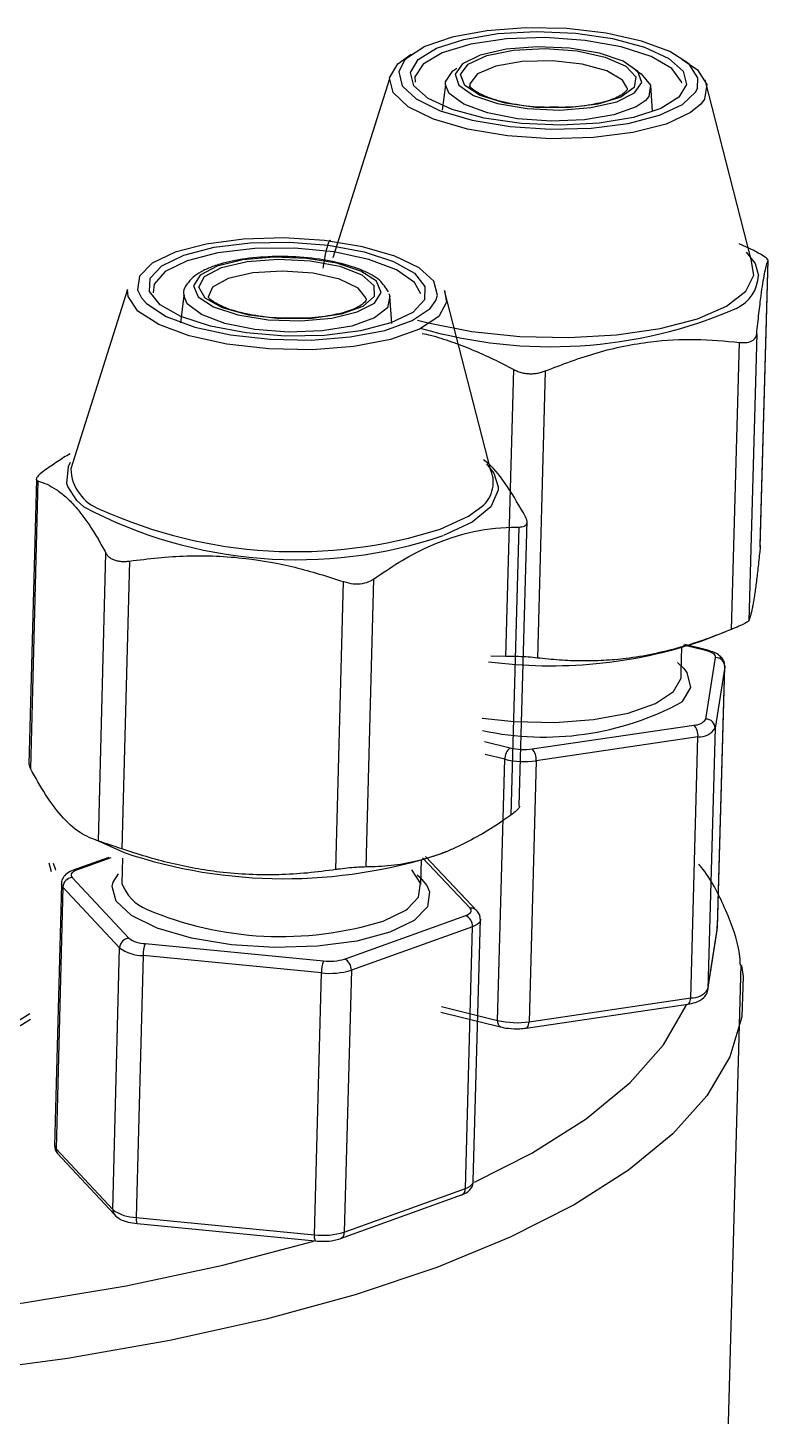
# Model space of a CAD drawing. Header units: millimetres. Extents: x 0 to 279, y 0 to 216.
# Drawn here: x 231.95 to 236.16, y 94.06 to 101.97 of the extents above; entities that cross this region are included whole.
import ezdxf

# ---------------------------------------------------------------- set-up
doc = ezdxf.new("R2010")
doc.units = ezdxf.units.MM

msp = doc.modelspace()

# ---------------------------------------------------------------- linework, layer by layer
at = {"color": 8, "linetype": 'Continuous', "lineweight": 25}
for p, q in [((234.0898, 101.7794), (234.0587, 101.7173)), ((235.8063, 98.4198), (235.6812, 98.4508)), ((235.9151, 98.3349), (235.9152, 98.3278)), ((234.5479, 97.901), (234.6933, 97.8649)), ((234.6626, 97.8), (234.5507, 97.8279)), ((232.4191, 97.2378), (232.2245, 97.1681)), ((234.4656, 96.9513), (234.1947, 97.2392)), ((235.874, 96.8419), (235.8738, 96.8491)), ((234.3019, 96.3921), (234.622, 96.3122))]:
    msp.add_line(p, q, dxfattribs=at)
at = {"color": 7, "linetype": 'Continuous', "lineweight": 25}
for p, q in [((234.0052, 101.6778), (233.6824, 100.6582)), ((234.1509, 101.6881), (234.1513, 101.6579)), ((236.0664, 100.6488), (235.8037, 101.6709)), ((234.3242, 101.6431), (234.3067, 101.4985)), ((234.3242, 101.6431), (234.3248, 101.6597)), ((234.463, 101.6493), (234.4633, 101.6315)), ((235.503, 101.4938), (235.4936, 101.6386)), ((236.0816, 100.6986), (235.9982, 100.7376)), ((236.0815, 100.5591), (236.0664, 100.6488)), ((236.1173, 99.0209), (236.1625, 100.646)), ((236.1173, 99.0094), (236.1627, 100.6425)), ((232.5147, 100.4776), (232.1914, 99.4548)), ((232.8347, 100.4427), (232.8161, 100.288)), ((234.0184, 100.2834), (234.0082, 100.4383)), ((234.5837, 99.4456), (234.3195, 100.4708)), ((235.9542, 98.5405), (235.9996, 100.1756)), ((236.0972, 100.2241), (236.0518, 98.5891)), ((234.6692, 98.3852), (234.7138, 100.0209)), ((234.8927, 100.0131), (234.8481, 98.3773)), ((231.995, 99.3944), (231.9524, 97.7715)), ((232.0038, 99.3864), (231.9608, 97.748)), ((234.7452, 97.535), (234.7895, 99.159)), ((234.6998, 97.4835), (234.7445, 99.1231)), ((236.1172, 99.0209), (236.1173, 99.0094)), ((232.3482, 97.3338), (232.3915, 98.9739)), ((232.5254, 98.9297), (232.4821, 97.2894)), ((233.9156, 98.8273), (233.8714, 97.1865)), ((233.7007, 97.1716), (233.7448, 98.8124)), ((235.7808, 98.473), (235.9219, 98.5274)), ((235.6668, 98.2967), (235.6707, 98.4406)), ((235.8188, 98.4212), (235.6877, 98.4537)), ((234.6692, 98.3852), (234.5822, 98.3878)), ((235.6458, 98.3515), (235.6796, 98.3196)), ((235.8082, 98.0295), (235.863, 98.3803)), ((235.6673, 98.2626), (235.6668, 98.2967)), ((235.9152, 98.3278), (235.8604, 97.977)), ((235.8738, 96.8491), (235.915, 98.3349)), ((235.874, 96.8419), (235.9152, 98.3278)), ((234.8184, 97.8593), (235.7398, 97.9954)), ((235.8604, 97.977), (235.8192, 96.4898)), ((235.7628, 97.9283), (234.8413, 97.7921)), ((235.7216, 96.4409), (235.7628, 97.9283)), ((234.622, 96.3122), (234.6626, 97.8)), ((234.8413, 97.7921), (234.8007, 96.3042)), ((231.9608, 97.748), (231.9535, 97.7715)), ((232.3563, 97.3313), (232.4944, 97.2685)), ((232.408, 97.2409), (232.2052, 97.1684)), ((232.4863, 97.2367), (232.4825, 97.0925)), ((234.5077, 96.9324), (234.2117, 97.247)), ((234.2965, 97.2615), (234.3357, 97.2765)), ((232.081, 97.1591), (232.0676, 97.2077)), ((234.1838, 97.0859), (234.1877, 97.23)), ((232.1377, 97.0875), (232.0984, 95.5969)), ((232.1987, 97.1266), (232.5217, 96.7809)), ((232.4331, 97.1009), (232.4623, 97.148)), ((232.1462, 97.0719), (232.107, 95.5813)), ((232.4692, 96.7261), (232.1462, 97.0719)), ((233.7498, 96.662), (234.44, 96.9097)), ((234.4789, 96.8461), (233.7887, 96.5983)), ((234.4383, 95.3545), (234.4789, 96.8461)), ((234.4834, 95.3984), (234.524, 96.8898)), ((235.8192, 96.4898), (235.874, 96.8419)), ((235.8712, 96.8274), (235.8726, 96.8484)), ((235.8164, 96.4753), (235.8712, 96.8274)), ((232.4297, 95.2342), (232.4692, 96.7261)), ((232.603, 96.6817), (232.5634, 95.1895)), ((233.6181, 96.5833), (232.603, 96.6817)), ((232.6153, 96.7498), (233.6304, 96.6515)), ((235.9039, 92.8232), (236.0096, 96.6287)), ((233.578, 95.0908), (233.6181, 96.5833)), ((233.7887, 96.5983), (233.7485, 95.1058)), ((234.7845, 96.2685), (235.7054, 96.4051)), ((234.8007, 96.3042), (235.7216, 96.4409)), ((234.2983, 96.36), (234.6374, 96.2753)), ((232.107, 95.5813), (232.4297, 95.2342)), ((232.1147, 95.5544), (232.4374, 95.2073)), ((233.7485, 95.1058), (234.4383, 95.3545)), ((233.7263, 95.0686), (234.4161, 95.3174)), ((232.5634, 95.1895), (233.578, 95.0908)), ((232.5692, 95.1541), (233.5836, 95.0553))]:
    msp.add_line(p, q, dxfattribs=at)
at = {"color": 7, "linetype": 'Continuous', "lineweight": 25, "flags": 128}
for points in [[(235.7034, 101.7678), (235.6017, 101.8323), (235.4405, 101.893), (235.2402, 101.9379), (235.0155, 101.9637), (234.7831, 101.9685), (234.5603, 101.9519), (234.3634, 101.9151), (234.2071, 101.8609), (234.1029, 101.7933), (234.0898, 101.7794)], [(234.1248, 101.7144), (234.1688, 101.7876), (234.2729, 101.852), (234.4287, 101.9025), (234.6235, 101.935), (234.8416, 101.9469), (235.0653, 101.9371), (235.2766, 101.9065), (235.4584, 101.8576), (235.5959, 101.7943), (235.6781, 101.7217), (235.6981, 101.6458), (235.6544, 101.5725), (235.5505, 101.5079), (235.3947, 101.4573), (235.1996, 101.4248), (234.9812, 101.4129), (234.7571, 101.4227), (234.5456, 101.4533), (234.3637, 101.5023), (234.2263, 101.5658), (234.1445, 101.6384), (234.1248, 101.7144)], [(235.6701, 101.652), (235.6682, 101.6603), (235.613, 101.736), (235.4954, 101.8046), (235.326, 101.8598), (235.1197, 101.8968), (234.8949, 101.9123), (234.6715, 101.905), (234.4694, 101.8755), (234.3063, 101.8264), (234.1969, 101.762), (234.1509, 101.6881)], [(234.3795, 101.7033), (234.4016, 101.6407), (234.4853, 101.5827), (234.6203, 101.5366), (234.7906, 101.5077), (234.9754, 101.4996), (235.1525, 101.5133), (235.3005, 101.5472), (235.4015, 101.597), (235.4433, 101.6569), (235.421, 101.7195), (235.3372, 101.7774), (235.2021, 101.8235), (235.032, 101.8523), (234.8474, 101.8603), (234.6704, 101.8467), (234.5225, 101.8129), (234.4215, 101.7631), (234.3795, 101.7033)], [(234.4108, 101.7019), (234.4545, 101.7613), (234.5598, 101.8097), (234.7126, 101.8406), (234.8922, 101.8498), (235.0743, 101.8361), (235.2345, 101.8014), (235.3512, 101.7502), (235.4084, 101.6896), (235.3985, 101.6276), (235.3229, 101.5728), (235.1915, 101.5324), (235.0224, 101.5119), (234.8381, 101.5142), (234.6639, 101.5389), (234.523, 101.5827), (234.4347, 101.6396), (234.4108, 101.7019)], [(234.0059, 101.6823), (234.0528, 101.763), (234.1296, 101.8176)], [(235.6708, 101.7897), (235.7593, 101.7279), (235.8132, 101.6452), (235.8001, 101.5622), (235.7791, 101.5336)], [(234.3248, 101.6597), (234.3669, 101.7223), (234.3897, 101.7385)], [(235.4063, 101.727), (235.4399, 101.7055), (235.4927, 101.6414), (235.4824, 101.5766), (235.4614, 101.5527)], [(234.0814, 101.6329), (234.1585, 101.5627), (234.2952, 101.4956), (234.4777, 101.4422), (234.6925, 101.4064), (234.9235, 101.3909), (235.1537, 101.3969), (235.3658, 101.4239), (235.5442, 101.4699), (235.6755, 101.5315), (235.7501, 101.6041), (235.7598, 101.6252)], [(232.8347, 100.6731), (233.0069, 100.7179), (233.2128, 100.7434), (233.4358, 100.7475), (233.6578, 100.73), (233.861, 100.6922), (234.0288, 100.6372), (234.1477, 100.5695), (234.208, 100.4944), (234.2047, 100.4182), (234.1382, 100.3469), (234.0138, 100.2863), (233.8415, 100.2414), (233.6353, 100.2159), (233.4119, 100.2117), (233.1896, 100.2293), (232.9862, 100.2672), (232.8184, 100.3223), (232.6997, 100.3901), (232.6398, 100.4652), (232.6433, 100.5415), (232.7101, 100.6127), (232.8347, 100.6731)], [(232.8541, 100.6413), (232.7294, 100.5799), (232.6663, 100.5073), (232.6611, 100.4575)], [(234.1853, 100.4517), (234.1483, 100.5175), (234.0456, 100.589), (233.8876, 100.6485), (233.6885, 100.6908), (233.4658, 100.7121), (233.2394, 100.7105), (233.0293, 100.6862), (232.8541, 100.6413)], [(233.0254, 100.6105), (232.9276, 100.5595), (232.8896, 100.4988), (232.9161, 100.4358), (233.0038, 100.3781), (233.1423, 100.3326), (233.3147, 100.3049), (233.5004, 100.2983), (233.6768, 100.3136), (233.8227, 100.349), (233.9204, 100.4001), (233.9582, 100.4609), (233.9315, 100.5239), (233.8437, 100.5815), (233.7052, 100.6269), (233.5329, 100.6546), (233.3474, 100.6611), (233.1712, 100.6459), (233.0254, 100.6105)], [(233.0488, 100.6029), (233.1952, 100.6375), (233.3724, 100.6508), (233.5566, 100.6411), (233.7229, 100.6096), (233.8488, 100.5605), (233.9174, 100.5006), (233.9194, 100.4378), (233.8544, 100.3807), (233.7312, 100.3369), (233.5665, 100.3125), (233.3825, 100.3107), (233.2041, 100.3317), (233.0554, 100.3727), (232.9566, 100.4282), (232.9209, 100.4907), (232.9531, 100.5516), (233.0488, 100.6029)], [(236.0379, 100.6891), (236.0876, 100.6243), (236.1071, 100.5573)], [(234.1662, 100.3025), (234.2258, 100.2869), (234.4756, 100.2383), (234.7475, 100.2099), (235.0266, 100.2032), (235.298, 100.2185), (235.5469, 100.255), (235.7598, 100.3108), (235.9253, 100.3828), (236.0345, 100.467), (236.0815, 100.5591)], [(234.3195, 100.4708), (234.3311, 100.4056), (234.2863, 100.324), (234.1774, 100.2513), (234.0125, 100.1926), (233.8037, 100.1526), (233.5667, 100.134), (233.319, 100.1383), (233.079, 100.1652), (232.8646, 100.2127), (232.6917, 100.2772), (232.5731, 100.3539), (232.5176, 100.4372), (232.5147, 100.4776)], [(232.5928, 100.4294), (232.6227, 100.3964), (232.7346, 100.324), (232.8976, 100.2632), (233.0997, 100.2185), (233.3259, 100.1932), (233.5595, 100.1891), (233.7829, 100.2066), (233.9797, 100.2444), (234.1352, 100.2996), (234.2378, 100.3682), (234.2707, 100.4137)], [(234.0021, 100.4536), (234.0081, 100.4386), (234.0082, 100.4383)], [(232.1745, 99.3541), (232.1688, 99.3724), (232.178, 99.4694), (232.1902, 99.4923)], [(234.5584, 99.4832), (234.5994, 99.4311), (234.6245, 99.3524)], [(235.863, 98.3803), (235.8628, 98.3858), (235.8605, 98.3914), (235.856, 98.3969), (235.8496, 98.4022), (235.8412, 98.4073), (235.8311, 98.4119), (235.8194, 98.4161), (235.8063, 98.4198)], [(234.534, 98.034), (234.7152, 98.0147), (234.9467, 98.0098), (235.1687, 98.0266), (235.3647, 98.0636), (235.5202, 98.1181), (235.6236, 98.1862), (235.6673, 98.2626)], [(231.9608, 96.3165), (231.8461, 96.2455), (231.5844, 96.1187), (231.2722, 96.0066), (230.9152, 95.9113), (230.5201, 95.8345), (230.0944, 95.7779), (229.6461, 95.7423), (229.1835, 95.7285), (228.7154, 95.7368), (228.2507, 95.767), (227.7979, 95.8185), (227.3657, 95.8903), (226.9622, 95.9812), (226.5949, 96.0893), (226.2706, 96.2126), (225.9955, 96.3487), (225.7745, 96.4953), (225.6118, 96.6493), (225.5103, 96.8081), (225.4718, 96.9686), (225.4969, 97.1278), (225.5851, 97.2828), (225.646, 97.3514)], [(225.5803, 97.2473), (225.5262, 97.1401), (225.5013, 96.9823), (225.5395, 96.8232), (225.6402, 96.6658), (225.8015, 96.513), (226.0206, 96.3678), (226.2934, 96.2328), (226.6149, 96.1105), (226.9791, 96.0034), (227.3791, 95.9133), (227.8076, 95.8421), (228.2565, 95.791), (228.7173, 95.7611), (229.1813, 95.7529), (229.6399, 95.7666), (230.0844, 95.8018), (230.5065, 95.858), (230.8981, 95.9341), (231.2521, 96.0286), (231.5617, 96.1397), (231.8212, 96.2654), (231.9575, 96.3515)], [(232.0915, 97.2074), (232.1022, 97.1751), (232.1043, 97.1678)], [(232.2245, 97.1681), (232.2143, 97.1639), (232.206, 97.1593), (232.1995, 97.1543), (232.1951, 97.149), (232.1928, 97.1434), (232.1926, 97.1378), (232.1946, 97.1322), (232.1987, 97.1266)], [(234.1083, 96.9479), (234.1715, 97.015), (234.182, 97.0942), (234.1324, 97.1704)], [(234.1632, 97.1413), (234.1785, 97.128), (234.2186, 97.0803)], [(234.44, 96.9097), (234.4502, 96.9139), (234.4585, 96.9186), (234.4649, 96.9236), (234.4693, 96.9289), (234.4716, 96.9344), (234.4717, 96.9401), (234.4697, 96.9457), (234.4656, 96.9513)]]:
    msp.add_lwpolyline(points, dxfattribs=at)
at = {"color": 8, "linetype": 'Continuous', "lineweight": 25, "flags": 128}
for points in [[(235.3568, 101.6278), (235.3321, 101.6694), (235.243, 101.7224), (235.1033, 101.7613), (234.9342, 101.7802), (234.7613, 101.7762), (234.6111, 101.75), (234.5064, 101.7054), (234.463, 101.6493)], [(235.7598, 101.6252), (235.7625, 101.6823), (235.7118, 101.7603), (235.7034, 101.7678)], [(235.7791, 101.5336), (235.7209, 101.4852), (235.5816, 101.4199), (235.3924, 101.371), (235.1674, 101.3424), (234.9232, 101.336), (234.6782, 101.3525), (234.4504, 101.3904), (234.2567, 101.4471), (234.1117, 101.5183), (234.026, 101.5987), (234.0059, 101.6823)], [(234.0587, 101.7173), (234.0776, 101.6385), (234.0814, 101.6329)], [(235.4614, 101.5527), (235.41, 101.5179), (235.2834, 101.4718), (235.1163, 101.4434), (234.9269, 101.4356), (234.7356, 101.4493), (234.5633, 101.4831), (234.4286, 101.5333), (234.3461, 101.5944), (234.3242, 101.6431)], [(234.2707, 100.4137), (234.28, 100.445), (234.2588, 100.5244), (234.1756, 100.6005), (234.0367, 100.6675), (233.8525, 100.7207), (233.6366, 100.7559), (233.4049, 100.7707), (233.1747, 100.764), (232.9628, 100.7362), (232.7852, 100.6894)], [(232.7852, 100.6894), (232.6548, 100.627), (232.5814, 100.5537), (232.5704, 100.4749), (232.5928, 100.4294)], [(233.8704, 100.4298), (233.8271, 100.4855), (233.7217, 100.5356), (233.5707, 100.5695), (233.3973, 100.5822), (233.2276, 100.5715), (233.0877, 100.5393)], [(233.0877, 100.5393), (232.9986, 100.4903), (232.974, 100.4327)], [(234.0082, 100.4383), (233.9951, 100.3734), (233.92, 100.3147), (233.791, 100.2689), (233.6221, 100.2409), (233.4314, 100.2339), (233.2399, 100.2485), (233.0682, 100.2832), (232.9349, 100.3343), (232.8546, 100.3961), (232.8347, 100.4427)], [(232.2654, 99.2391), (232.2257, 99.2757), (232.1745, 99.3541)], [(234.6245, 99.3524), (234.6241, 99.3336), (234.5825, 99.2384), (234.4767, 99.1507), (234.3126, 99.0752)], [(234.2946, 99.112), (234.4555, 99.1859), (234.5193, 99.2315)], [(235.6796, 98.3196), (235.699, 98.2943), (235.7195, 98.2101)], [(235.7195, 98.2101), (235.6731, 98.1288), (235.6696, 98.1255)], [(232.1462, 97.0719), (232.1404, 97.0798), (232.1377, 97.0874)], [(234.008, 96.8148), (233.82, 96.7646), (233.5957, 96.7348), (233.3518, 96.7276), (233.1064, 96.7435), (232.8778, 96.7813), (232.683, 96.8383), (232.5364, 96.9101), (232.4488, 96.9914), (232.4268, 97.0762), (232.4331, 97.1009)], [(234.2186, 97.0803), (234.2342, 97.0442), (234.2231, 96.96), (234.1457, 96.8815), (234.008, 96.8148)], [(233.9691, 96.8784), (234.0987, 96.9412), (234.1083, 96.9479)], [(234.524, 96.8899), (234.5241, 96.8894), (234.5239, 96.8814), (234.5207, 96.8735), (234.5144, 96.8659), (234.5052, 96.8587), (234.4933, 96.8521), (234.4789, 96.8461)], [(235.8712, 96.8274), (235.8727, 96.8322), (235.874, 96.8419)], [(236.0103, 96.6253), (236.0194, 96.5625), (236.013, 96.3327), (235.9439, 96.1054), (235.8124, 95.8827), (235.6197, 95.6665), (235.3673, 95.4588), (235.0573, 95.2615), (234.6925, 95.0762), (234.276, 94.9048), (233.8113, 94.7487), (233.3028, 94.6093), (232.7547, 94.488), (232.172, 94.3858), (231.5599, 94.3036), (230.9238, 94.2423), (230.2695, 94.2023), (229.6029, 94.1841), (228.9298, 94.1877), (228.2564, 94.2133), (227.5887, 94.2604), (226.9327, 94.3288)], [(235.8164, 96.4752), (235.8179, 96.48), (235.8192, 96.4898)], [(234.4898, 95.3913), (234.8166, 95.5566), (235.1259, 95.7519), (235.3765, 95.9577), (235.566, 96.1722), (235.6928, 96.3934), (235.6972, 96.4038)], [(235.7054, 96.4051), (235.7097, 96.4068), (235.7135, 96.4104), (235.7168, 96.4159), (235.7192, 96.423), (235.7209, 96.4314), (235.7216, 96.4409)], [(234.7845, 96.2685), (234.7887, 96.2701), (234.7926, 96.2738), (234.7958, 96.2792), (234.7983, 96.2863), (234.7999, 96.2948), (234.8007, 96.3042)], [(232.0984, 95.5969), (232.1012, 95.5892), (232.107, 95.5813)], [(234.4383, 95.3545), (234.4528, 95.3605), (234.4647, 95.3672), (234.4738, 95.3744), (234.4801, 95.382), (234.4833, 95.39), (234.4835, 95.398), (234.4834, 95.3984)], [(226.717, 94.7067), (227.3604, 94.6294), (228.0184, 94.5736), (228.6848, 94.5397), (229.3533, 94.528), (230.0173, 94.5388), (230.6708, 94.5718), (231.3073, 94.6267), (231.9208, 94.7031), (232.5056, 94.8002), (233.056, 94.917), (233.5669, 95.0525), (233.5777, 95.0557)]]:
    msp.add_lwpolyline(points, dxfattribs=at)
at = {"color": 8, "linetype": 'Continuous', "lineweight": 25}
for centre, radius, start, end in [((235.8902, 100.5665), 0.2171, 295.40217, 357.58361), ((233.4722, 101.6759), 2.6926, 245.5807, 287.78471), ((235.8141, 98.406), 0.0159, 72.94269, 119.67003), ((232.2144, 97.1402), 0.0297, 70.28119, 108.04683), ((233.3875, 98.747), 1.957, 246.99042, 287.29032), ((234.4707, 96.9064), 0.0452, 35.00387, 96.53252), ((234.6565, 96.305), 0.0353, 168.2082, 237.18639), ((232.1523, 95.5797), 0.0453, 177.98638, 213.88145), ((234.4009, 95.3517), 0.0376, 293.87427, 4.33119), ((232.475, 95.2326), 0.0453, 177.97685, 213.99131), ((232.6139, 95.1795), 0.0514, 168.7161, 209.57735), ((233.7111, 95.1029), 0.0375, 293.83201, 4.36576), ((233.6286, 95.0807), 0.0516, 168.72921, 209.40369)]:
    msp.add_arc(centre, radius, start, end, dxfattribs=at)
at = {"color": 7, "linetype": 'Continuous', "lineweight": 25}
for centre, radius, start, end in [((234.9254, 102.8126), 2.6615, 253.76492, 293.42172), ((232.445, 99.4629), 0.2537, 181.82441, 250.19637), ((234.4202, 99.378), 0.1769, 304.04946, 22.48133), ((233.4786, 101.5255), 2.5884, 242.04957, 288.79619), ((234.9242, 101.0183), 2.6855, 262.42455, 288.60049), ((235.8622, 98.3273), 0.053, 0.51926, 89.13785), ((234.8842, 99.5789), 1.6521, 257.84287, 298.38517), ((235.744, 98.0727), 0.0773, 266.93868, 326.11546), ((235.8074, 97.9765), 0.053, 0.52461, 89.13722), ((235.6758, 97.9361), 0.0873, 354.89191, 42.8395), ((235.7687, 98.0386), 0.1104, 266.93833, 326.12639), ((234.7412, 97.8025), 0.0787, 127.53956, 181.75864), ((234.7731, 98.274), 0.4866, 256.87197, 278.06083), ((234.7706, 98.1967), 0.3407, 256.87473, 278.05926), ((234.7542, 97.7999), 0.0875, 354.9138, 42.76982), ((233.4061, 99.9888), 2.869, 251.4708, 288.08143), ((232.2042, 97.0688), 0.0581, 95.46183, 176.99428), ((232.7239, 97.1825), 0.2576, 200.44289, 246.82949), ((234.4129, 96.8495), 0.0661, 357.07509, 65.72186), ((232.5272, 96.7231), 0.0581, 95.46705, 176.98403), ((232.6175, 96.9129), 0.1631, 234.012, 269.2453), ((232.606, 96.9145), 0.2329, 234.00452, 269.24522), ((232.7829, 96.6842), 0.1799, 158.61393, 180.80964), ((233.799, 96.5858), 0.181, 158.70447, 180.77567), ((233.6649, 96.9442), 0.2947, 263.2759, 286.74578), ((233.7226, 96.6016), 0.0662, 357.08727, 65.6859), ((233.6674, 97.0014), 0.421, 263.27437, 286.74912), ((235.7274, 96.551), 0.1103, 266.9778, 326.28417), ((234.7325, 96.7836), 0.4843, 256.81201, 278.09404), ((232.5666, 95.4216), 0.2321, 233.86603, 269.22625), ((233.6273, 95.5068), 0.419, 263.24387, 286.81963)]:
    msp.add_arc(centre, radius, start, end, dxfattribs=at)
for points, knots in [([(234.9492, 101.5156), (234.9216, 101.5151), (234.84, 101.5137), (234.7067, 101.5316), (234.5754, 101.564), (234.4884, 101.6074), (234.4657, 101.6304), (234.4618, 101.6335), (234.4603, 101.6347)], [0, 0, 0, 0, 0.103051, 0.304156, 0.50297, 0.695976, 0.88034, 1, 1, 1, 1]), ([(235.3552, 101.6289), (235.3569, 101.6278), (235.3635, 101.6238), (235.355, 101.6022), (235.2887, 101.5617), (235.1751, 101.5309), (235.055, 101.5139), (234.9755, 101.5151), (234.9492, 101.5156)], [0, 0, 0, 0, 0.069278, 0.263515, 0.469722, 0.67703, 0.893092, 1, 1, 1, 1]), ([(233.6624, 100.752), (233.6613, 100.7497), (233.6573, 100.7413), (233.6502, 100.7203), (233.6406, 100.6797), (233.6328, 100.6393), (233.6281, 100.6073), (233.6269, 100.5993)], [0, 0, 0, 0, 0.097693, 0.365617, 0.634842, 0.908995, 1, 1, 1, 1]), ([(233.669, 100.7576), (233.6687, 100.7574), (233.667, 100.7564), (233.6651, 100.7549), (233.6632, 100.7532), (233.6626, 100.7524), (233.6624, 100.752)], [0, 0, 0, 0, 0.078348, 0.412945, 0.705736, 1, 1, 1, 1]), ([(234.0001, 100.463), (233.985, 100.4863), (233.9535, 100.5353), (233.8552, 100.5882), (233.7175, 100.6327), (233.5434, 100.6603), (233.3593, 100.6681), (233.1854, 100.6554), (233.0706, 100.6323), (233.0179, 100.6147), (233.0062, 100.6108)], [0, 0, 0, 0, 0.115084, 0.24087, 0.388761, 0.534798, 0.678847, 0.822572, 0.960414, 1, 1, 1, 1]), ([(236.1627, 100.6425), (236.162, 100.645), (236.1606, 100.65), (236.1374, 100.6668), (236.1084, 100.6841), (236.0879, 100.6952), (236.0816, 100.6986)], [0, 0, 0, 0, 0.293122, 0.586708, 0.872149, 1, 1, 1, 1]), ([(236.0972, 100.2241), (236.1015, 100.264), (236.1099, 100.344), (236.125, 100.4674), (236.1421, 100.577), (236.1551, 100.6253), (236.1617, 100.6402), (236.1627, 100.6425)], [0, 0, 0, 0, 0.175621, 0.35239, 0.645527, 0.94658, 1, 1, 1, 1]), ([(233.0062, 100.6108), (232.9852, 100.6025), (232.9222, 100.5777), (232.8637, 100.5291), (232.8261, 100.4696), (232.8364, 100.4417), (232.8373, 100.4392)], [0, 0, 0, 0, 0.213998, 0.641699, 0.967887, 1, 1, 1, 1]), ([(233.4568, 100.3141), (233.4254, 100.3138), (233.3397, 100.3132), (233.2042, 100.3328), (233.0756, 100.3665), (232.9951, 100.4112), (232.9764, 100.4263), (232.9757, 100.4317), (232.9755, 100.4327)], [0, 0, 0, 0, 0.124874, 0.34077, 0.553905, 0.76036, 0.957874, 1, 1, 1, 1]), ([(233.8687, 100.4285), (233.871, 100.4272), (233.878, 100.4235), (233.8649, 100.3972), (233.793, 100.3572), (233.6755, 100.3273), (233.556, 100.3116), (233.4796, 100.3135), (233.4568, 100.3141)], [0, 0, 0, 0, 0.097131, 0.288979, 0.490863, 0.695771, 0.908908, 1, 1, 1, 1]), ([(234.1923, 100.2272), (234.2079, 100.2238), (234.2634, 100.2117), (234.3587, 100.1804), (234.4778, 100.1353), (234.5965, 100.0821), (234.6746, 100.0414), (234.7138, 100.0209)], [0, 0, 0, 0, 0.088573, 0.314406, 0.541144, 0.770258, 1, 1, 1, 1]), ([(234.8927, 100.0131), (234.9911, 100.0505), (235.1896, 100.1261), (235.478, 100.1835), (235.7501, 100.1992), (235.9161, 100.1835), (235.9996, 100.1756)], [0, 0, 0, 0, 0.268062, 0.540933, 0.7688651, 1, 1, 1, 1]), ([(235.9996, 100.1756), (236.015, 100.1748), (236.0457, 100.1732), (236.0787, 100.1866), (236.094, 100.2055), (236.0965, 100.2197), (236.0972, 100.2241)], [0, 0, 0, 0, 0.293122, 0.586708, 0.872149, 1, 1, 1, 1]), ([(234.7138, 100.0209), (234.7214, 100.0172), (234.7368, 100.0097), (234.7627, 100.0022), (234.7901, 99.9977), (234.8177, 99.9968), (234.845, 99.9993), (234.8702, 100.0047), (234.8856, 100.0104), (234.8927, 100.0131)], [0, 0, 0, 0, 0.144611, 0.293223, 0.437895, 0.587008, 0.727792, 0.872544, 1, 1, 1, 1]), ([(232.1869, 99.5411), (232.1868, 99.5411), (232.1622, 99.5271), (232.1134, 99.4954), (232.0649, 99.462), (232.0406, 99.4453)], [0, 0, 0, 0, 0.001197, 0.500228, 1, 1, 1, 1]), ([(234.781, 99.1821), (234.7471, 99.241), (234.6788, 99.36), (234.5977, 99.4648), (234.5517, 99.4992), (234.5418, 99.5066)], [0, 0, 0, 0, 0.435252, 0.878312, 1, 1, 1, 1]), ([(232.0406, 99.4453), (232.0296, 99.4369), (232.0074, 99.4201), (231.9931, 99.4006), (231.9944, 99.3901), (232.0016, 99.3872), (232.0038, 99.3864)], [0, 0, 0, 0, 0.293122, 0.586708, 0.872149, 1, 1, 1, 1]), ([(232.0038, 99.3864), (232.0211, 99.3806), (232.0558, 99.3689), (232.1086, 99.339), (232.162, 99.2978), (232.2127, 99.2463), (232.2601, 99.1876), (232.3043, 99.124), (232.3482, 99.053), (232.377, 99.0003), (232.3915, 98.9739)], [0, 0, 0, 0, 0.133791, 0.268048, 0.404118, 0.540981, 0.654717, 0.768908, 0.884296, 1, 1, 1, 1]), ([(234.7445, 99.1231), (234.7554, 99.1241), (234.777, 99.1262), (234.7911, 99.1432), (234.79, 99.1635), (234.7831, 99.1777), (234.781, 99.1821)], [0, 0, 0, 0, 0.293122, 0.586708, 0.872149, 1, 1, 1, 1]), ([(233.9156, 98.8273), (233.9639, 98.8602), (234.0607, 98.9262), (234.2407, 99.0231), (234.4571, 99.1007), (234.6351, 99.1224), (234.7302, 99.123), (234.7445, 99.1231)], [0, 0, 0, 0, 0.1756211, 0.3523901, 0.6455272, 0.9465804, 1, 1, 1, 1]), ([(236.1173, 99.0094), (236.116, 98.997), (236.1112, 98.9507), (236.103, 98.8758), (236.0944, 98.8055), (236.0876, 98.7558), (236.0826, 98.7218), (236.0777, 98.6916), (236.0726, 98.6637), (236.0673, 98.6389), (236.062, 98.6178), (236.0568, 98.6009), (236.0535, 98.5931), (236.0518, 98.5891)], [0, 0, 0, 0, 0.053387, 0.199802, 0.346927, 0.421786, 0.496781, 0.572193, 0.647747, 0.735395, 0.823228, 0.911549, 1, 1, 1, 1]), ([(232.3915, 98.9739), (232.3946, 98.969), (232.4009, 98.9591), (232.4152, 98.947), (232.4332, 98.9373), (232.4541, 98.9307), (232.4775, 98.9273), (232.5013, 98.9269), (232.5177, 98.9288), (232.5254, 98.9297)], [0, 0, 0, 0, 0.144611, 0.293223, 0.437895, 0.587008, 0.727792, 0.872544, 1, 1, 1, 1]), ([(232.5254, 98.9297), (232.6336, 98.9426), (232.852, 98.9684), (233.1696, 98.9531), (233.4696, 98.8998), (233.6527, 98.8417), (233.7448, 98.8124)], [0, 0, 0, 0, 0.268062, 0.540933, 0.768865, 1, 1, 1, 1]), ([(233.7448, 98.8124), (233.7629, 98.8076), (233.7991, 98.7978), (233.8536, 98.8003), (233.8923, 98.8123), (233.9101, 98.8238), (233.9156, 98.8273)], [0, 0, 0, 0, 0.293122, 0.586708, 0.872149, 1, 1, 1, 1]), ([(236.0518, 98.5891), (236.0494, 98.5867), (236.0445, 98.5819), (236.0161, 98.5673), (235.9834, 98.5526), (235.9611, 98.5434), (235.9542, 98.5405)], [0, 0, 0, 0, 0.293122, 0.586708, 0.872149, 1, 1, 1, 1]), ([(235.9542, 98.5405), (235.9054, 98.5211), (235.8075, 98.4822), (235.6579, 98.4348), (235.5062, 98.3974), (235.3618, 98.3737), (235.226, 98.3617), (235.0993, 98.3591), (234.973, 98.3639), (234.8897, 98.3728), (234.8481, 98.3773)], [0, 0, 0, 0, 0.133791, 0.268048, 0.404118, 0.540981, 0.654717, 0.768908, 0.884296, 1, 1, 1, 1]), ([(234.8481, 98.3773), (234.8313, 98.3791), (234.7976, 98.3827), (234.7412, 98.3855), (234.6979, 98.3861), (234.676, 98.3854), (234.6692, 98.3852)], [0, 0, 0, 0, 0.293122, 0.586708, 0.872149, 1, 1, 1, 1]), ([(235.9139, 98.3349), (235.9141, 98.3373), (235.9154, 98.3495), (235.9051, 98.3707), (235.8851, 98.3929), (235.8568, 98.4098), (235.8319, 98.4172), (235.8188, 98.4212)], [0, 0, 0, 0, 0.053358, 0.265862, 0.467495, 0.718412, 1, 1, 1, 1]), ([(232.3482, 97.3338), (232.3134, 97.3473), (232.2431, 97.3744), (232.1419, 97.4671), (232.047, 97.5936), (231.9897, 97.6963), (231.9608, 97.748)], [0, 0, 0, 0, 0.268062, 0.540933, 0.768865, 1, 1, 1, 1]), ([(234.6998, 97.4835), (234.6852, 97.4732), (234.6306, 97.4349), (234.5348, 97.374), (234.4322, 97.3189), (234.3492, 97.2815), (234.2862, 97.2568), (234.2231, 97.236), (234.1567, 97.218), (234.0872, 97.2037), (234.0148, 97.1935), (233.9427, 97.1875), (233.8952, 97.1868), (233.8714, 97.1865)], [0, 0, 0, 0, 0.053387, 0.199802, 0.346927, 0.421786, 0.496781, 0.572193, 0.647747, 0.735395, 0.823228, 0.911549, 1, 1, 1, 1]), ([(234.744, 97.535), (234.7446, 97.5345), (234.7486, 97.5311), (234.7396, 97.5172), (234.7212, 97.4992), (234.7049, 97.4872), (234.6998, 97.4835)], [0, 0, 0, 0, 0.062181, 0.451684, 0.830379, 1, 1, 1, 1]), ([(232.4821, 97.2894), (232.4647, 97.2953), (232.4298, 97.3072), (232.3859, 97.3218), (232.36, 97.3302), (232.351, 97.333), (232.3482, 97.3338)], [0, 0, 0, 0, 0.293122, 0.586708, 0.872149, 1, 1, 1, 1]), ([(233.7007, 97.1716), (233.6469, 97.1645), (233.5391, 97.1502), (233.3743, 97.1405), (233.2072, 97.1415), (233.048, 97.1545), (232.8985, 97.1771), (232.7588, 97.2068), (232.6197, 97.244), (232.528, 97.2743), (232.4821, 97.2894)], [0, 0, 0, 0, 0.133791, 0.268048, 0.404118, 0.540981, 0.654717, 0.768908, 0.884296, 1, 1, 1, 1]), ([(232.2052, 97.1684), (232.1927, 97.163), (232.1695, 97.1532), (232.147, 97.1283), (232.1362, 97.1035), (232.1385, 97.0903), (232.139, 97.0873)], [0, 0, 0, 0, 0.3641647, 0.67246, 0.9262843, 1, 1, 1, 1]), ([(233.8714, 97.1865), (233.8582, 97.1862), (233.8318, 97.1857), (233.7789, 97.1813), (233.7338, 97.1763), (233.7085, 97.1727), (233.7007, 97.1716)], [0, 0, 0, 0, 0.293122, 0.586708, 0.872149, 1, 1, 1, 1]), ([(236.0044, 96.6246), (236.003, 96.6477), (235.9964, 96.7529), (235.9237, 96.9391), (235.8434, 97.1094), (235.775, 97.1933), (235.7671, 97.2029)], [0, 0, 0, 0, 0.116541, 0.530743, 0.946221, 1, 1, 1, 1]), ([(234.5227, 96.89), (234.5223, 96.897), (234.5216, 96.9127), (234.5126, 96.9254), (234.5077, 96.9324)], [0, 0, 0, 0, 0.45103, 1, 1, 1, 1]), ([(235.7054, 96.4051), (235.7198, 96.4079), (235.7558, 96.4149), (235.7918, 96.4338), (235.8116, 96.4601), (235.8158, 96.4731), (235.8164, 96.4753)], [0, 0, 0, 0, 0.282966, 0.711472, 0.951646, 1, 1, 1, 1]), ([(234.6374, 96.2753), (234.6523, 96.2722), (234.687, 96.265), (234.7399, 96.2633), (234.7723, 96.2671), (234.7845, 96.2685)], [0, 0, 0, 0, 0.3193173, 0.7449017, 1, 1, 1, 1]), ([(232.0997, 95.5973), (232.1001, 95.5901), (232.1008, 95.5743), (232.1098, 95.5614), (232.1147, 95.5544)], [0, 0, 0, 0, 0.458067, 1, 1, 1, 1]), ([(234.4161, 95.3174), (234.4286, 95.3227), (234.4518, 95.3326), (234.4742, 95.3576), (234.4849, 95.3822), (234.4826, 95.3952), (234.4822, 95.398)], [0, 0, 0, 0, 0.3662536, 0.6760701, 0.9313636, 1, 1, 1, 1]), ([(232.4374, 95.2073), (232.449, 95.1968), (232.4714, 95.1765), (232.5169, 95.1616), (232.5517, 95.1566), (232.5692, 95.1541)], [0, 0, 0, 0, 0.3483763, 0.6723276, 1, 1, 1, 1]), ([(233.5836, 95.0553), (233.5996, 95.0543), (233.6362, 95.0521), (233.6867, 95.0568), (233.7147, 95.0652), (233.7263, 95.0686)], [0, 0, 0, 0, 0.3125339, 0.7162164, 1, 1, 1, 1])]:
    msp.add_open_spline(points, degree=3, knots=knots, dxfattribs=at)

doc.saveas('drawing.dxf')
